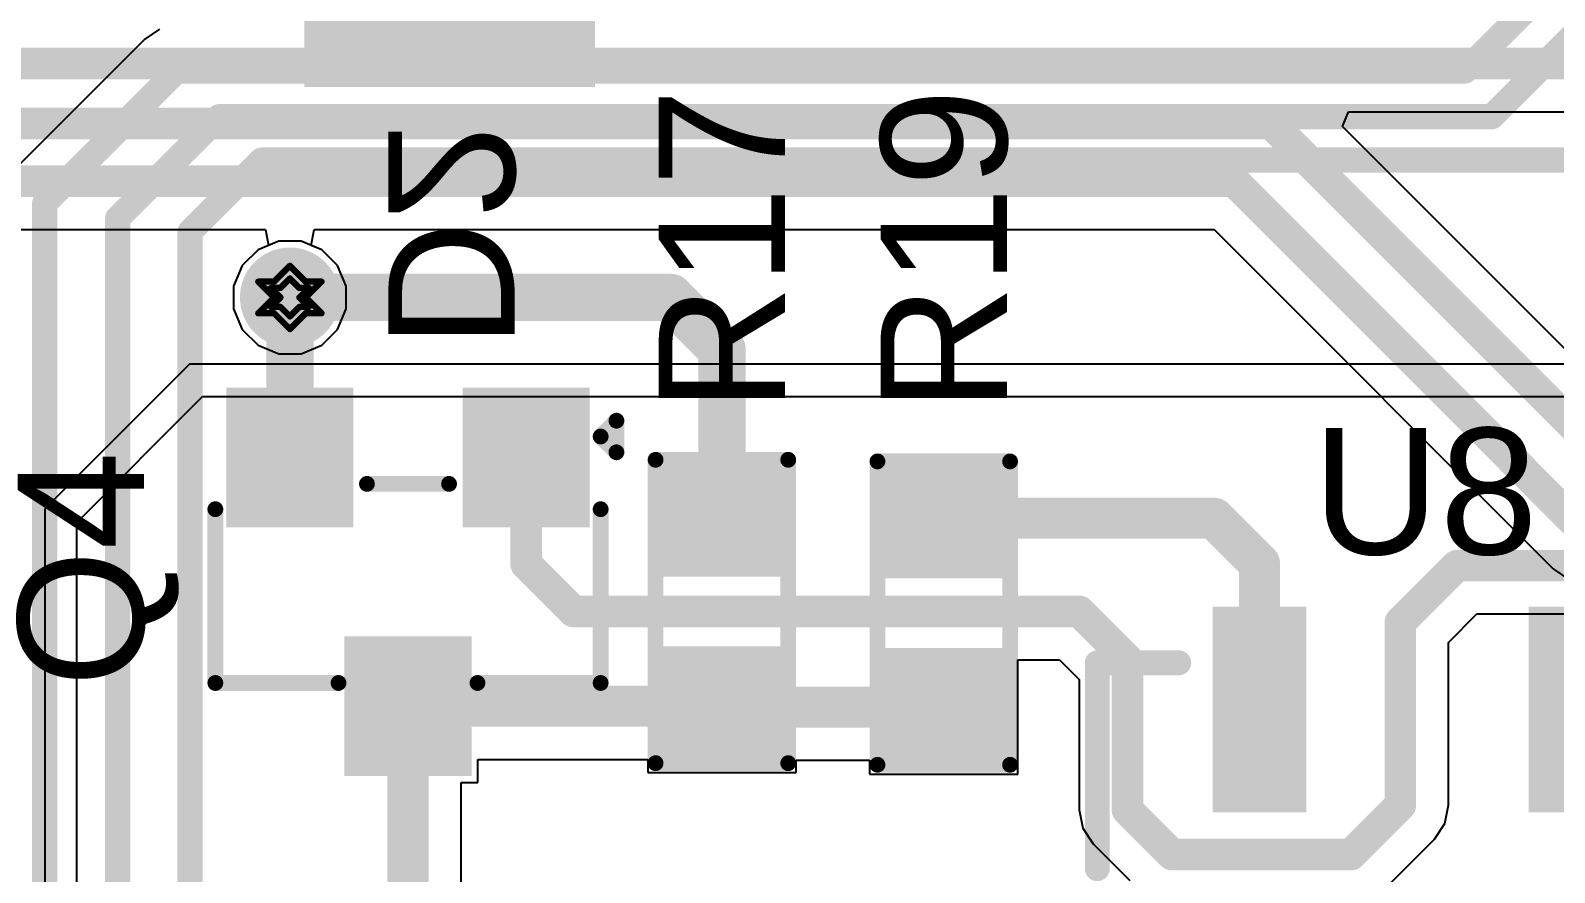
# Model space of a CAD drawing. Header units: inches. Extents: x -2.7 to 10.9, y -2.9 to 7.4.
# Drawn here: x 0.8407 to 1.3233, y -2.1948 to -1.9284 of the extents above; entities that cross this region are included whole.
import ezdxf

# ---------------------------------------------------------------- set-up
doc = ezdxf.new("R2010")
doc.units = ezdxf.units.IN
doc.header["$MEASUREMENT"] = 0
for name, color, linetype in [('Board Outline', 216, 'Continuous'), ('Bottom Layer', 5, 'Continuous'), ('Bottom Overlay', 54, 'Continuous'), ('Bottom Paste', 16, 'Continuous'), ('Bottom Solder', 6, 'Continuous'), ('Drill Drawing', 1, 'Continuous'), ('Layer 2', 16, 'Continuous'), ('Layer 3', 76, 'Continuous'), ('Top Layer', 1, 'Continuous'), ('Top Overlay', 2, 'Continuous'), ('Top Paste', 8, 'Continuous'), ('Top Solder', 216, 'Continuous'), ('Via Holes', 16, 'Continuous')]:
    doc.layers.add(name, color=color, linetype=linetype)
doc.styles.add('Arial', font='', dxfattribs={"height": 0.2})
doc.styles.get('Arial').set_extended_font_data('Arial')

# ---------------------------------------------------------------- blocks, each defined once
blk = doc.blocks.new('MICS_6814_133')
at = {"layer": 'Top Layer'}
for points in [[(0.02579, 0.10453), (0.04744, 0.10453), (0.04744, 0.04744), (0.02579, 0.04744)], [(0.12579, 0.10453), (0.14744, 0.10453), (0.14744, 0.04744), (0.12579, 0.04744)], [(-0.02854, 0.01083), (0.02854, 0.01083), (0.02854, -0.01083), (-0.02854, -0.01083)], [(0.14469, 0.01083), (0.20177, 0.01083), (0.20177, -0.01083), (0.14469, -0.01083)], [(-0.02854, -0.03917), (0.02854, -0.03917), (0.02854, -0.06083), (-0.02854, -0.06083)], [(0.14469, -0.03917), (0.20177, -0.03917), (0.20177, -0.06083), (0.14469, -0.06083)], [(-0.02854, -0.08917), (0.02854, -0.08917), (0.02854, -0.11083), (-0.02854, -0.11083)], [(0.14469, -0.08917), (0.20177, -0.08917), (0.20177, -0.11083), (0.14469, -0.11083)], [(0.02579, -0.14744), (0.04744, -0.14744), (0.04744, -0.20453), (0.02579, -0.20453)], [(0.12579, -0.14744), (0.14744, -0.14744), (0.14744, -0.20453), (0.12579, -0.20453)]]:
    blk.add_hatch(color=1, dxfattribs=at).paths.add_polyline_path(points)
at = {"layer": 'Top Overlay'}
blk.add_hatch(color=2, dxfattribs=at).paths.add_polyline_path([(0.033, -0.01), (0.046, -0.01), (0.046, 0.008), (0.033, 0.008)])
at = {"layer": 'Top Paste'}
for points in [[(0.02579, 0.10453), (0.04744, 0.10453), (0.04744, 0.04744), (0.02579, 0.04744)], [(0.12579, 0.10453), (0.14744, 0.10453), (0.14744, 0.04744), (0.12579, 0.04744)], [(-0.02854, 0.01083), (0.02854, 0.01083), (0.02854, -0.01083), (-0.02854, -0.01083)], [(0.14469, 0.01083), (0.20177, 0.01083), (0.20177, -0.01083), (0.14469, -0.01083)], [(-0.02854, -0.03917), (0.02854, -0.03917), (0.02854, -0.06083), (-0.02854, -0.06083)], [(0.14469, -0.03917), (0.20177, -0.03917), (0.20177, -0.06083), (0.14469, -0.06083)], [(-0.02854, -0.08917), (0.02854, -0.08917), (0.02854, -0.11083), (-0.02854, -0.11083)], [(0.14469, -0.08917), (0.20177, -0.08917), (0.20177, -0.11083), (0.14469, -0.11083)], [(0.02579, -0.14744), (0.04744, -0.14744), (0.04744, -0.20453), (0.02579, -0.20453)], [(0.12579, -0.14744), (0.14744, -0.14744), (0.14744, -0.20453), (0.12579, -0.20453)]]:
    blk.add_hatch(color=8, dxfattribs=at).paths.add_polyline_path(points)
at = {"layer": 'Top Solder'}
for points in [[(0.02179, 0.10853), (0.05144, 0.10853), (0.05144, 0.04344), (0.02179, 0.04344)], [(0.12179, 0.10853), (0.15144, 0.10853), (0.15144, 0.04344), (0.12179, 0.04344)], [(-0.03254, 0.01483), (0.03254, 0.01483), (0.03254, -0.01483), (-0.03254, -0.01483)], [(0.14069, 0.01483), (0.20577, 0.01483), (0.20577, -0.01483), (0.14069, -0.01483)], [(-0.03254, -0.03517), (0.03254, -0.03517), (0.03254, -0.06483), (-0.03254, -0.06483)], [(0.14069, -0.03517), (0.20577, -0.03517), (0.20577, -0.06483), (0.14069, -0.06483)], [(-0.03254, -0.08517), (0.03254, -0.08517), (0.03254, -0.11483), (-0.03254, -0.11483)], [(0.14069, -0.08517), (0.20577, -0.08517), (0.20577, -0.11483), (0.14069, -0.11483)], [(0.02179, -0.14344), (0.05144, -0.14344), (0.05144, -0.20853), (0.02179, -0.20853)], [(0.12179, -0.14344), (0.15144, -0.14344), (0.15144, -0.20853), (0.12179, -0.20853)]]:
    blk.add_hatch(color=216, dxfattribs=at).paths.add_polyline_path(points)
at = {"layer": 'Top Overlay'}
for points in [[(-0.01476, 0.09075, 0.00787, 0.00787, 0), (0.01102, 0.09075, 0.00787, 0.00787, 0)], [(-0.01476, 0.02559, 0.00787, 0.00787, 0), (-0.01476, 0.09075, 0.00787, 0.00787, 0)], [(0.1622, 0.09075, 0.00787, 0.00787, 0), (0.18799, 0.09075, 0.00787, 0.00787, 0)], [(0.18799, 0.02559, 0.00787, 0.00787, 0), (0.18799, 0.09075, 0.00787, 0.00787, 0)], [(-0.043, 0.006, 0.01, 0.01, 0), (-0.038, 0.001, 0.01, 0.01, 0)], [(-0.043, -0.004, 0.01, 0.01, 0), (-0.043, 0.006, 0.01, 0.01, 0)], [(-0.043, -0.004, 0.01, 0.01, 0), (-0.038, 0.001, 0.01, 0.01, 0)], [(-0.01476, -0.19075, 0.00787, 0.00787, 0), (-0.01476, -0.12559, 0.00787, 0.00787, 0)], [(0.18799, -0.19075, 0.00787, 0.00787, 0), (0.18799, -0.12559, 0.00787, 0.00787, 0)], [(-0.01476, -0.19075, 0.00787, 0.00787, 0), (0.01102, -0.19075, 0.00787, 0.00787, 0)], [(0.1622, -0.19075, 0.00787, 0.00787, 0), (0.18799, -0.19075, 0.00787, 0.00787, 0)]]:
    blk.add_lwpolyline(points, format="xyseb", dxfattribs=at)
for points in [[(-0.01673, 0.09075, 0.00394, 0.00394, 1), (-0.0128, 0.09075, 0.00394, 0.00394, 1)], [(-0.01673, 0.09075, 0.00394, 0.00394, 1), (-0.0128, 0.09075, 0.00394, 0.00394, 1)], [(0.00906, 0.09075, 0.00394, 0.00394, 1), (0.01299, 0.09075, 0.00394, 0.00394, 1)], [(0.16024, 0.09075, 0.00394, 0.00394, 1), (0.16417, 0.09075, 0.00394, 0.00394, 1)], [(0.18602, 0.09075, 0.00394, 0.00394, 1), (0.18996, 0.09075, 0.00394, 0.00394, 1)], [(0.18602, 0.09075, 0.00394, 0.00394, 1), (0.18996, 0.09075, 0.00394, 0.00394, 1)], [(-0.01673, 0.02559, 0.00394, 0.00394, 1), (-0.0128, 0.02559, 0.00394, 0.00394, 1)], [(0.18602, 0.02559, 0.00394, 0.00394, 1), (0.18996, 0.02559, 0.00394, 0.00394, 1)], [(-0.0455, 0.006, 0.005, 0.005, 1), (-0.0405, 0.006, 0.005, 0.005, 1)], [(-0.0455, 0.006, 0.005, 0.005, 1), (-0.0405, 0.006, 0.005, 0.005, 1)], [(-0.0405, 0.001, 0.005, 0.005, 1), (-0.0355, 0.001, 0.005, 0.005, 1)], [(-0.0405, 0.001, 0.005, 0.005, 1), (-0.0355, 0.001, 0.005, 0.005, 1)], [(-0.0455, -0.004, 0.005, 0.005, 1), (-0.0405, -0.004, 0.005, 0.005, 1)], [(-0.0455, -0.004, 0.005, 0.005, 1), (-0.0405, -0.004, 0.005, 0.005, 1)], [(-0.01673, -0.12559, 0.00394, 0.00394, 1), (-0.0128, -0.12559, 0.00394, 0.00394, 1)], [(0.18602, -0.12559, 0.00394, 0.00394, 1), (0.18996, -0.12559, 0.00394, 0.00394, 1)], [(-0.01673, -0.19075, 0.00394, 0.00394, 1), (-0.0128, -0.19075, 0.00394, 0.00394, 1)], [(-0.01673, -0.19075, 0.00394, 0.00394, 1), (-0.0128, -0.19075, 0.00394, 0.00394, 1)], [(0.00906, -0.19075, 0.00394, 0.00394, 1), (0.01299, -0.19075, 0.00394, 0.00394, 1)], [(0.16024, -0.19075, 0.00394, 0.00394, 1), (0.16417, -0.19075, 0.00394, 0.00394, 1)], [(0.18602, -0.19075, 0.00394, 0.00394, 1), (0.18996, -0.19075, 0.00394, 0.00394, 1)], [(0.18602, -0.19075, 0.00394, 0.00394, 1), (0.18996, -0.19075, 0.00394, 0.00394, 1)]]:
    blk.add_lwpolyline(points, format="xyseb", close=True, dxfattribs=at)
blk = doc.blocks.new('R___0603_195')
at = {"layer": 'Top Layer'}
for points in [[(-0.015, 0.0175), (-0.015, -0.0175), (-0.045, -0.0175), (-0.045, 0.0175)], [(0.045, 0.0175), (0.045, -0.0175), (0.015, -0.0175), (0.015, 0.0175)]]:
    blk.add_hatch(color=1, dxfattribs=at).paths.add_polyline_path(points)
at = {"layer": 'Top Paste'}
for points in [[(-0.015, 0.0175), (-0.015, -0.0175), (-0.045, -0.0175), (-0.045, 0.0175)], [(0.045, 0.0175), (0.045, -0.0175), (0.015, -0.0175), (0.015, 0.0175)]]:
    blk.add_hatch(color=8, dxfattribs=at).paths.add_polyline_path(points)
at = {"layer": 'Top Solder'}
for points in [[(-0.011, 0.0215), (-0.011, -0.0215), (-0.049, -0.0215), (-0.049, 0.0215)], [(0.049, 0.0215), (0.049, -0.0215), (0.011, -0.0215), (0.011, 0.0215)]]:
    blk.add_hatch(color=216, dxfattribs=at).paths.add_polyline_path(points)
at = {"layer": 'Top Overlay'}
for points in [[(-0.048, -0.021, 0.005, 0.005, 0), (-0.048, 0.021, 0.005, 0.005, 0)], [(0.048, 0.021, 0.005, 0.005, 0), (-0.048, 0.021, 0.005, 0.005, 0)], [(0.048, -0.021, 0.005, 0.005, 0), (0.048, 0.021, 0.005, 0.005, 0)], [(0.048, -0.021, 0.005, 0.005, 0), (-0.048, -0.021, 0.005, 0.005, 0)]]:
    blk.add_lwpolyline(points, format="xyseb", dxfattribs=at)
for points in [[(-0.04925, 0.021, 0.0025, 0.0025, 1), (-0.04675, 0.021, 0.0025, 0.0025, 1)], [(-0.04925, 0.021, 0.0025, 0.0025, 1), (-0.04675, 0.021, 0.0025, 0.0025, 1)], [(0.04675, 0.021, 0.0025, 0.0025, 1), (0.04925, 0.021, 0.0025, 0.0025, 1)], [(0.04675, 0.021, 0.0025, 0.0025, 1), (0.04925, 0.021, 0.0025, 0.0025, 1)], [(-0.04925, -0.021, 0.0025, 0.0025, 1), (-0.04675, -0.021, 0.0025, 0.0025, 1)], [(-0.04925, -0.021, 0.0025, 0.0025, 1), (-0.04675, -0.021, 0.0025, 0.0025, 1)], [(0.04675, -0.021, 0.0025, 0.0025, 1), (0.04925, -0.021, 0.0025, 0.0025, 1)], [(0.04675, -0.021, 0.0025, 0.0025, 1), (0.04925, -0.021, 0.0025, 0.0025, 1)]]:
    blk.add_lwpolyline(points, format="xyseb", close=True, dxfattribs=at)
blk = doc.blocks.new('R___0603_197')
at = {"layer": 'Top Layer'}
for points in [[(-0.015, 0.0175), (-0.015, -0.0175), (-0.045, -0.0175), (-0.045, 0.0175)], [(0.045, 0.0175), (0.045, -0.0175), (0.015, -0.0175), (0.015, 0.0175)]]:
    blk.add_hatch(color=1, dxfattribs=at).paths.add_polyline_path(points)
at = {"layer": 'Top Paste'}
for points in [[(-0.015, 0.0175), (-0.015, -0.0175), (-0.045, -0.0175), (-0.045, 0.0175)], [(0.045, 0.0175), (0.045, -0.0175), (0.015, -0.0175), (0.015, 0.0175)]]:
    blk.add_hatch(color=8, dxfattribs=at).paths.add_polyline_path(points)
at = {"layer": 'Top Solder'}
for points in [[(-0.011, 0.0215), (-0.011, -0.0215), (-0.049, -0.0215), (-0.049, 0.0215)], [(0.049, 0.0215), (0.049, -0.0215), (0.011, -0.0215), (0.011, 0.0215)]]:
    blk.add_hatch(color=216, dxfattribs=at).paths.add_polyline_path(points)
at = {"layer": 'Top Overlay'}
for points in [[(-0.048, -0.021, 0.005, 0.005, 0), (-0.048, 0.021, 0.005, 0.005, 0)], [(0.048, 0.021, 0.005, 0.005, 0), (-0.048, 0.021, 0.005, 0.005, 0)], [(0.048, -0.021, 0.005, 0.005, 0), (0.048, 0.021, 0.005, 0.005, 0)], [(0.048, -0.021, 0.005, 0.005, 0), (-0.048, -0.021, 0.005, 0.005, 0)]]:
    blk.add_lwpolyline(points, format="xyseb", dxfattribs=at)
for points in [[(-0.04925, 0.021, 0.0025, 0.0025, 1), (-0.04675, 0.021, 0.0025, 0.0025, 1)], [(-0.04925, 0.021, 0.0025, 0.0025, 1), (-0.04675, 0.021, 0.0025, 0.0025, 1)], [(0.04675, 0.021, 0.0025, 0.0025, 1), (0.04925, 0.021, 0.0025, 0.0025, 1)], [(0.04675, 0.021, 0.0025, 0.0025, 1), (0.04925, 0.021, 0.0025, 0.0025, 1)], [(-0.04925, -0.021, 0.0025, 0.0025, 1), (-0.04675, -0.021, 0.0025, 0.0025, 1)], [(-0.04925, -0.021, 0.0025, 0.0025, 1), (-0.04675, -0.021, 0.0025, 0.0025, 1)], [(0.04675, -0.021, 0.0025, 0.0025, 1), (0.04925, -0.021, 0.0025, 0.0025, 1)], [(0.04675, -0.021, 0.0025, 0.0025, 1), (0.04925, -0.021, 0.0025, 0.0025, 1)]]:
    blk.add_lwpolyline(points, format="xyseb", close=True, dxfattribs=at)
blk = doc.blocks.new('S___23_217')
at = {"layer": 'Top Layer'}
for points in [[(-0.01614, 0.05748), (0.01614, 0.05748), (0.01614, 0.02126), (-0.01614, 0.02126)], [(-0.05354, -0.02126), (-0.02126, -0.02126), (-0.02126, -0.05748), (-0.05354, -0.05748)], [(0.02126, -0.02126), (0.05354, -0.02126), (0.05354, -0.05748), (0.02126, -0.05748)]]:
    blk.add_hatch(color=1, dxfattribs=at).paths.add_polyline_path(points)
at = {"layer": 'Top Paste'}
for points in [[(-0.01614, 0.05748), (0.01614, 0.05748), (0.01614, 0.02126), (-0.01614, 0.02126)], [(-0.05354, -0.02126), (-0.02126, -0.02126), (-0.02126, -0.05748), (-0.05354, -0.05748)], [(0.02126, -0.02126), (0.05354, -0.02126), (0.05354, -0.05748), (0.02126, -0.05748)]]:
    blk.add_hatch(color=8, dxfattribs=at).paths.add_polyline_path(points)
at = {"layer": 'Top Solder'}
for points in [[(-0.02014, 0.06148), (0.02014, 0.06148), (0.02014, 0.01726), (-0.02014, 0.01726)], [(-0.05754, -0.01726), (-0.01726, -0.01726), (-0.01726, -0.06148), (-0.05754, -0.06148)], [(0.01726, -0.01726), (0.05754, -0.01726), (0.05754, -0.06148), (0.01726, -0.06148)]]:
    blk.add_hatch(color=216, dxfattribs=at).paths.add_polyline_path(points)
at = {"layer": 'Top Overlay'}
for points in [[(-0.022, 0.032, 0.005, 0.005, 0), (-0.061, 0.032, 0.005, 0.005, 0)], [(-0.061, 0.032, 0.005, 0.005, 0), (-0.061, -0.023, 0.005, 0.005, 0)], [(0.061, 0.032, 0.005, 0.005, 0), (0.022, 0.032, 0.005, 0.005, 0)], [(0.061, 0.032, 0.005, 0.005, 0), (0.061, -0.023, 0.005, 0.005, 0)], [(0.013, -0.031, 0.005, 0.005, 0), (-0.013, -0.031, 0.005, 0.005, 0)], [(-0.066, -0.041, 0.005, 0.005, 0), (-0.066, -0.051, 0.005, 0.005, 0)], [(-0.061, -0.046, 0.005, 0.005, 0), (-0.066, -0.041, 0.005, 0.005, 0)], [(-0.061, -0.046, 0.005, 0.005, 0), (-0.066, -0.051, 0.005, 0.005, 0)]]:
    blk.add_lwpolyline(points, format="xyseb", dxfattribs=at)
for points in [[(-0.06225, 0.032, 0.0025, 0.0025, 1), (-0.05975, 0.032, 0.0025, 0.0025, 1)], [(-0.06225, 0.032, 0.0025, 0.0025, 1), (-0.05975, 0.032, 0.0025, 0.0025, 1)], [(-0.02325, 0.032, 0.0025, 0.0025, 1), (-0.02075, 0.032, 0.0025, 0.0025, 1)], [(0.02075, 0.032, 0.0025, 0.0025, 1), (0.02325, 0.032, 0.0025, 0.0025, 1)], [(0.05975, 0.032, 0.0025, 0.0025, 1), (0.06225, 0.032, 0.0025, 0.0025, 1)], [(0.05975, 0.032, 0.0025, 0.0025, 1), (0.06225, 0.032, 0.0025, 0.0025, 1)], [(-0.06225, -0.023, 0.0025, 0.0025, 1), (-0.05975, -0.023, 0.0025, 0.0025, 1)], [(0.05975, -0.023, 0.0025, 0.0025, 1), (0.06225, -0.023, 0.0025, 0.0025, 1)], [(-0.01425, -0.031, 0.0025, 0.0025, 1), (-0.01175, -0.031, 0.0025, 0.0025, 1)], [(0.01175, -0.031, 0.0025, 0.0025, 1), (0.01425, -0.031, 0.0025, 0.0025, 1)], [(-0.06725, -0.041, 0.0025, 0.0025, 1), (-0.06475, -0.041, 0.0025, 0.0025, 1)], [(-0.06725, -0.041, 0.0025, 0.0025, 1), (-0.06475, -0.041, 0.0025, 0.0025, 1)], [(-0.06225, -0.046, 0.0025, 0.0025, 1), (-0.05975, -0.046, 0.0025, 0.0025, 1)], [(-0.06225, -0.046, 0.0025, 0.0025, 1), (-0.05975, -0.046, 0.0025, 0.0025, 1)], [(-0.06725, -0.051, 0.0025, 0.0025, 1), (-0.06475, -0.051, 0.0025, 0.0025, 1)], [(-0.06725, -0.051, 0.0025, 0.0025, 1), (-0.06475, -0.051, 0.0025, 0.0025, 1)]]:
    blk.add_lwpolyline(points, format="xyseb", close=True, dxfattribs=at)
blk = doc.blocks.new('SOD_123FL_B_268')
at = {"layer": 'Bottom Layer'}
for points in [[(-0.08268, 0.03543), (-0.02992, 0.03543), (-0.02992, -0.03543), (-0.08268, -0.03543)], [(0.02992, 0.03543), (0.08268, 0.03543), (0.08268, -0.03543), (0.02992, -0.03543)]]:
    blk.add_hatch(color=5, dxfattribs=at).paths.add_polyline_path(points)
at = {"layer": 'Bottom Overlay'}
blk.add_hatch(color=54, dxfattribs=at).paths.add_polyline_path([(-0.12807, -0.04612), (-0.08607, -0.04612), (-0.08607, 0.04588), (-0.12807, 0.04588)])
at = {"layer": 'Bottom Paste'}
for points in [[(-0.08268, 0.03543), (-0.02992, 0.03543), (-0.02992, -0.03543), (-0.08268, -0.03543)], [(0.02992, 0.03543), (0.08268, 0.03543), (0.08268, -0.03543), (0.02992, -0.03543)]]:
    blk.add_hatch(color=16, dxfattribs=at).paths.add_polyline_path(points)
at = {"layer": 'Bottom Solder'}
for points in [[(-0.08668, 0.03943), (-0.02592, 0.03943), (-0.02592, -0.03943), (-0.08668, -0.03943)], [(0.02592, 0.03943), (0.08668, 0.03943), (0.08668, -0.03943), (0.02592, -0.03943)]]:
    blk.add_hatch(color=6, dxfattribs=at).paths.add_polyline_path(points)
at = {"layer": 'Bottom Overlay'}
for points in [[(-0.089, 0.042, 0.01, 0.01, 0), (0.089, 0.042, 0.01, 0.01, 0)], [(0.089, 0.042, 0.01, 0.01, 0), (0.089, -0.042, 0.01, 0.01, 0)], [(-0.089, -0.042, 0.01, 0.01, 0), (0.089, -0.042, 0.01, 0.01, 0)]]:
    blk.add_lwpolyline(points, format="xyseb", dxfattribs=at)
for points in [[(-0.0915, 0.042, 0.005, 0.005, 1), (-0.0865, 0.042, 0.005, 0.005, 1)], [(0.0865, 0.042, 0.005, 0.005, 1), (0.0915, 0.042, 0.005, 0.005, 1)], [(0.0865, 0.042, 0.005, 0.005, 1), (0.0915, 0.042, 0.005, 0.005, 1)], [(-0.0915, -0.042, 0.005, 0.005, 1), (-0.0865, -0.042, 0.005, 0.005, 1)], [(0.0865, -0.042, 0.005, 0.005, 1), (0.0915, -0.042, 0.005, 0.005, 1)], [(0.0865, -0.042, 0.005, 0.005, 1), (0.0915, -0.042, 0.005, 0.005, 1)]]:
    blk.add_lwpolyline(points, format="xyseb", close=True, dxfattribs=at)

msp = doc.modelspace()

# ---------------------------------------------------------------- hatches: boundary and pattern name
at = {"layer": 'Bottom Layer'}
h = msp.add_hatch(color=5, dxfattribs=at)
edge = h.paths.add_edge_path()
edge.add_arc((0.92287, -2.01286), 0.01181, 0, 360)
at = {"layer": 'Bottom Solder'}
h = msp.add_hatch(color=6, dxfattribs=at)
edge = h.paths.add_edge_path()
edge.add_arc((0.92287, -2.01286), 0.01581, 0, 360)
at = {"layer": 'Layer 2'}
h = msp.add_hatch(color=16, dxfattribs=at)
edge = h.paths.add_edge_path()
edge.add_arc((0.92287, -2.01286), 0.01181, 0, 360)
at = {"layer": 'Layer 3'}
h = msp.add_hatch(color=76, dxfattribs=at)
edge = h.paths.add_edge_path()
edge.add_arc((0.92287, -2.01286), 0.01181, 0, 360)
at = {"layer": 'Top Layer'}
h = msp.add_hatch(color=1, dxfattribs=at)
edge = h.paths.add_edge_path()
edge.add_arc((0.92287, -2.01286), 0.01181, 0, 360)
at = {"layer": 'Top Solder'}
h = msp.add_hatch(color=216, dxfattribs=at)
edge = h.paths.add_edge_path()
edge.add_arc((0.92287, -2.01286), 0.01581, 0, 360)
at = {"layer": 'Via Holes'}
h = msp.add_hatch(color=7, dxfattribs=at)
edge = h.paths.add_edge_path()
edge.add_arc((0.92287, -2.01286), 0.00591, 0, 360)

# ---------------------------------------------------------------- linework, layer by layer
at = {"layer": 'Board Outline'}
msp.add_lwpolyline([(2.84412, -0.24125, 0.005, 0.005, -0.741893), (-2.49969, -1.37795, 0.005, 0.005, 0)], format="xyseb", dxfattribs=at)
at = {"layer": 'Bottom Layer'}
for p, q in [((1.25616, -1.95876), (1.25807, -1.95415)), ((1.25807, -1.95415), (1.68115, -1.95415)), ((1.35036, -2.05297), (1.25616, -1.95876)), ((0.74044, -1.99137), (0.91515, -1.99137)), ((0.91515, -1.99137), (0.91614, -1.99637)), ((0.92959, -1.99637), (0.93059, -1.99137)), ((0.93059, -1.99137), (1.21551, -1.99137)), ((1.21551, -1.99137), (1.3229, -2.09876)), ((0.91278, -1.99777), (0.90777, -2.00278)), ((0.91614, -1.99637), (0.91278, -1.99777)), ((0.93296, -1.99777), (0.92959, -1.99637)), ((0.93797, -2.00278), (0.93296, -1.99777)), ((0.90777, -2.00278), (0.90506, -2.00932)), ((0.94068, -2.00932), (0.93797, -2.00278)), ((0.90506, -2.00932), (0.90506, -2.01641)), ((0.94068, -2.01641), (0.94068, -2.00932)), ((0.90506, -2.01641), (0.90777, -2.02295)), ((0.93797, -2.02295), (0.94068, -2.01641)), ((0.90777, -2.02295), (0.91278, -2.02796)), ((0.93296, -2.02796), (0.93797, -2.02295)), ((0.91278, -2.02796), (0.91932, -2.03068)), ((0.91932, -2.03068), (0.92641, -2.03068)), ((0.92641, -2.03068), (0.93296, -2.02796)), ((1.3229, -2.09876), (1.32786, -2.10207))]:
    msp.add_line(p, q, dxfattribs=at)
for points in [[(0.76127, -1.93885, 0.01, 0.01, 0), (1.68115, -1.93885, 0.01, 0.01, 0)], [(0.74843, -1.95782, 0.01, 0.01, 0), (1.23359, -1.95782, 0.01, 0.01, 0)], [(1.23359, -1.95782, 0.01, 0.01, 0), (1.34403, -2.06826, 0.01, 0.01, 0)], [(0.74044, -1.97608, 0.01, 0.01, 0), (1.22185, -1.97608, 0.01, 0.01, 0)], [(1.22185, -1.97608, 0.01, 0.01, 0), (1.33371, -2.08794, 0.01, 0.01, 0)]]:
    msp.add_lwpolyline(points, format="xyseb", dxfattribs=at)
for points in [[(1.23109, -1.95782, 0.005, 0.005, 1), (1.23609, -1.95782, 0.005, 0.005, 1)], [(1.23109, -1.95782, 0.005, 0.005, 1), (1.23609, -1.95782, 0.005, 0.005, 1)], [(1.21935, -1.97608, 0.005, 0.005, 1), (1.22435, -1.97608, 0.005, 0.005, 1)], [(1.21935, -1.97608, 0.005, 0.005, 1), (1.22435, -1.97608, 0.005, 0.005, 1)]]:
    msp.add_lwpolyline(points, format="xyseb", close=True, dxfattribs=at)
at = {"layer": 'Drill Drawing'}
for points in [[(0.91787, -2.00786, 0.002, 0.002, 0), (0.92287, -2.00286, 0.002, 0.002, 0)], [(0.92287, -2.00286, 0.002, 0.002, 0), (0.92787, -2.00786, 0.002, 0.002, 0)], [(0.91287, -2.00786, 0.002, 0.002, 0), (0.91787, -2.01286, 0.002, 0.002, 0)], [(0.91287, -2.00786, 0.002, 0.002, 0), (0.91787, -2.00786, 0.002, 0.002, 0)], [(0.91987, -2.00986, 0.002, 0.002, 0), (0.92287, -2.00686, 0.002, 0.002, 0)], [(0.92287, -2.00686, 0.002, 0.002, 0), (0.92587, -2.00986, 0.002, 0.002, 0)], [(0.92787, -2.00786, 0.002, 0.002, 0), (0.93287, -2.00786, 0.002, 0.002, 0)], [(0.92787, -2.01286, 0.002, 0.002, 0), (0.93287, -2.00786, 0.002, 0.002, 0)], [(0.91287, -2.01786, 0.002, 0.002, 0), (0.91787, -2.01286, 0.002, 0.002, 0)], [(0.91687, -2.00986, 0.002, 0.002, 0), (0.91987, -2.01286, 0.002, 0.002, 0)], [(0.91687, -2.00986, 0.002, 0.002, 0), (0.91987, -2.00986, 0.002, 0.002, 0)], [(0.91687, -2.01586, 0.002, 0.002, 0), (0.91987, -2.01286, 0.002, 0.002, 0)], [(0.92587, -2.00986, 0.002, 0.002, 0), (0.92887, -2.00986, 0.002, 0.002, 0)], [(0.92587, -2.01286, 0.002, 0.002, 0), (0.92887, -2.00986, 0.002, 0.002, 0)], [(0.92587, -2.01286, 0.002, 0.002, 0), (0.92887, -2.01586, 0.002, 0.002, 0)], [(0.92787, -2.01286, 0.002, 0.002, 0), (0.93287, -2.01786, 0.002, 0.002, 0)], [(0.91287, -2.01786, 0.002, 0.002, 0), (0.91787, -2.01786, 0.002, 0.002, 0)], [(0.91687, -2.01586, 0.002, 0.002, 0), (0.91987, -2.01586, 0.002, 0.002, 0)], [(0.91787, -2.01786, 0.002, 0.002, 0), (0.92287, -2.02286, 0.002, 0.002, 0)], [(0.91987, -2.01586, 0.002, 0.002, 0), (0.92287, -2.01886, 0.002, 0.002, 0)], [(0.92287, -2.01886, 0.002, 0.002, 0), (0.92587, -2.01586, 0.002, 0.002, 0)], [(0.92287, -2.02286, 0.002, 0.002, 0), (0.92787, -2.01786, 0.002, 0.002, 0)], [(0.92587, -2.01586, 0.002, 0.002, 0), (0.92887, -2.01586, 0.002, 0.002, 0)], [(0.92787, -2.01786, 0.002, 0.002, 0), (0.93287, -2.01786, 0.002, 0.002, 0)]]:
    msp.add_lwpolyline(points, format="xyseb", dxfattribs=at)
for points in [[(0.92237, -2.00286, 0.001, 0.001, 1), (0.92337, -2.00286, 0.001, 0.001, 1)], [(0.92237, -2.00286, 0.001, 0.001, 1), (0.92337, -2.00286, 0.001, 0.001, 1)], [(0.91237, -2.00786, 0.001, 0.001, 1), (0.91337, -2.00786, 0.001, 0.001, 1)], [(0.91237, -2.00786, 0.001, 0.001, 1), (0.91337, -2.00786, 0.001, 0.001, 1)], [(0.91737, -2.00786, 0.001, 0.001, 1), (0.91837, -2.00786, 0.001, 0.001, 1)], [(0.91737, -2.00786, 0.001, 0.001, 1), (0.91837, -2.00786, 0.001, 0.001, 1)], [(0.92237, -2.00686, 0.001, 0.001, 1), (0.92337, -2.00686, 0.001, 0.001, 1)], [(0.92237, -2.00686, 0.001, 0.001, 1), (0.92337, -2.00686, 0.001, 0.001, 1)], [(0.92737, -2.00786, 0.001, 0.001, 1), (0.92837, -2.00786, 0.001, 0.001, 1)], [(0.92737, -2.00786, 0.001, 0.001, 1), (0.92837, -2.00786, 0.001, 0.001, 1)], [(0.93237, -2.00786, 0.001, 0.001, 1), (0.93337, -2.00786, 0.001, 0.001, 1)], [(0.93237, -2.00786, 0.001, 0.001, 1), (0.93337, -2.00786, 0.001, 0.001, 1)], [(0.91637, -2.00986, 0.001, 0.001, 1), (0.91737, -2.00986, 0.001, 0.001, 1)], [(0.91637, -2.00986, 0.001, 0.001, 1), (0.91737, -2.00986, 0.001, 0.001, 1)], [(0.91737, -2.01286, 0.001, 0.001, 1), (0.91837, -2.01286, 0.001, 0.001, 1)], [(0.91737, -2.01286, 0.001, 0.001, 1), (0.91837, -2.01286, 0.001, 0.001, 1)], [(0.91937, -2.00986, 0.001, 0.001, 1), (0.92037, -2.00986, 0.001, 0.001, 1)], [(0.91937, -2.00986, 0.001, 0.001, 1), (0.92037, -2.00986, 0.001, 0.001, 1)], [(0.91937, -2.01286, 0.001, 0.001, 1), (0.92037, -2.01286, 0.001, 0.001, 1)], [(0.91937, -2.01286, 0.001, 0.001, 1), (0.92037, -2.01286, 0.001, 0.001, 1)], [(0.92537, -2.00986, 0.001, 0.001, 1), (0.92637, -2.00986, 0.001, 0.001, 1)], [(0.92537, -2.00986, 0.001, 0.001, 1), (0.92637, -2.00986, 0.001, 0.001, 1)], [(0.92537, -2.01286, 0.001, 0.001, 1), (0.92637, -2.01286, 0.001, 0.001, 1)], [(0.92537, -2.01286, 0.001, 0.001, 1), (0.92637, -2.01286, 0.001, 0.001, 1)], [(0.92737, -2.01286, 0.001, 0.001, 1), (0.92837, -2.01286, 0.001, 0.001, 1)], [(0.92737, -2.01286, 0.001, 0.001, 1), (0.92837, -2.01286, 0.001, 0.001, 1)], [(0.92837, -2.00986, 0.001, 0.001, 1), (0.92937, -2.00986, 0.001, 0.001, 1)], [(0.92837, -2.00986, 0.001, 0.001, 1), (0.92937, -2.00986, 0.001, 0.001, 1)], [(0.91237, -2.01786, 0.001, 0.001, 1), (0.91337, -2.01786, 0.001, 0.001, 1)], [(0.91237, -2.01786, 0.001, 0.001, 1), (0.91337, -2.01786, 0.001, 0.001, 1)], [(0.91637, -2.01586, 0.001, 0.001, 1), (0.91737, -2.01586, 0.001, 0.001, 1)], [(0.91637, -2.01586, 0.001, 0.001, 1), (0.91737, -2.01586, 0.001, 0.001, 1)], [(0.91737, -2.01786, 0.001, 0.001, 1), (0.91837, -2.01786, 0.001, 0.001, 1)], [(0.91737, -2.01786, 0.001, 0.001, 1), (0.91837, -2.01786, 0.001, 0.001, 1)], [(0.91937, -2.01586, 0.001, 0.001, 1), (0.92037, -2.01586, 0.001, 0.001, 1)], [(0.91937, -2.01586, 0.001, 0.001, 1), (0.92037, -2.01586, 0.001, 0.001, 1)], [(0.92537, -2.01586, 0.001, 0.001, 1), (0.92637, -2.01586, 0.001, 0.001, 1)], [(0.92537, -2.01586, 0.001, 0.001, 1), (0.92637, -2.01586, 0.001, 0.001, 1)], [(0.92737, -2.01786, 0.001, 0.001, 1), (0.92837, -2.01786, 0.001, 0.001, 1)], [(0.92737, -2.01786, 0.001, 0.001, 1), (0.92837, -2.01786, 0.001, 0.001, 1)], [(0.92837, -2.01586, 0.001, 0.001, 1), (0.92937, -2.01586, 0.001, 0.001, 1)], [(0.92837, -2.01586, 0.001, 0.001, 1), (0.92937, -2.01586, 0.001, 0.001, 1)], [(0.93237, -2.01786, 0.001, 0.001, 1), (0.93337, -2.01786, 0.001, 0.001, 1)], [(0.93237, -2.01786, 0.001, 0.001, 1), (0.93337, -2.01786, 0.001, 0.001, 1)], [(0.92237, -2.01886, 0.001, 0.001, 1), (0.92337, -2.01886, 0.001, 0.001, 1)], [(0.92237, -2.01886, 0.001, 0.001, 1), (0.92337, -2.01886, 0.001, 0.001, 1)], [(0.92237, -2.02286, 0.001, 0.001, 1), (0.92337, -2.02286, 0.001, 0.001, 1)], [(0.92237, -2.02286, 0.001, 0.001, 1), (0.92337, -2.02286, 0.001, 0.001, 1)]]:
    msp.add_lwpolyline(points, format="xyseb", close=True, dxfattribs=at)
at = {"layer": 'Layer 2'}
for p, q in [((0.91278, -1.99777), (0.90777, -2.00278)), ((0.91932, -1.99505), (0.91278, -1.99777)), ((0.92641, -1.99505), (0.91932, -1.99505)), ((0.93296, -1.99777), (0.92641, -1.99505)), ((0.93797, -2.00278), (0.93296, -1.99777)), ((0.90777, -2.00278), (0.90506, -2.00932)), ((0.94068, -2.00932), (0.93797, -2.00278)), ((0.90506, -2.00932), (0.90506, -2.01641)), ((0.94068, -2.01641), (0.94068, -2.00932)), ((0.90506, -2.01641), (0.90777, -2.02295)), ((0.93797, -2.02295), (0.94068, -2.01641)), ((0.90777, -2.02295), (0.91278, -2.02796)), ((0.93296, -2.02796), (0.93797, -2.02295)), ((0.91278, -2.02796), (0.91932, -2.03068)), ((0.91932, -2.03068), (0.92641, -2.03068)), ((0.92641, -2.03068), (0.93296, -2.02796))]:
    msp.add_line(p, q, dxfattribs=at)
at = {"layer": 'Layer 3'}
for p, q in [((0.89103, -2.034), (0.84523, -2.0798)), ((1.487, -2.034), (0.89103, -2.034)), ((0.85542, -2.08403), (0.89525, -2.0442)), ((0.89525, -2.0442), (1.487, -2.0442)), ((0.84523, -2.0798), (0.84523, -2.32277)), ((0.85542, -2.32277), (0.85542, -2.08403))]:
    msp.add_line(p, q, dxfattribs=at)
at = {"layer": 'Top Layer'}
for p, q in [((0.8816, -1.928), (0.87697, -1.93109)), ((0.87697, -1.93109), (0.83513, -1.97293)), ((1.28979, -2.122), (1.29876, -2.11303)), ((1.29876, -2.11303), (1.77514, -2.11303)), ((1.28979, -2.1735), (1.28979, -2.122)), ((1.15342, -2.16374), (1.15342, -2.12752)), ((1.15342, -2.12752), (1.16654, -2.12752)), ((1.16654, -2.12752), (1.17279, -2.13377)), ((1.17279, -2.13377), (1.17279, -2.17499)), ((0.98241, -2.16634), (0.98241, -2.15905)), ((0.98241, -2.15905), (1.03617, -2.15905)), ((1.03617, -2.15905), (1.03617, -2.16323)), ((1.08317, -2.16323), (1.08317, -2.1593)), ((1.08317, -2.1593), (1.10642, -2.1593)), ((1.10642, -2.1593), (1.10642, -2.16374)), ((0.97709, -2.28434), (0.97709, -2.16634)), ((0.97709, -2.16634), (0.98241, -2.16634)), ((1.03617, -2.16323), (1.08317, -2.16323)), ((1.10642, -2.16374), (1.15342, -2.16374)), ((1.17279, -2.17499), (1.17395, -2.18085)), ((1.28863, -2.17935), (1.28979, -2.1735)), ((1.17395, -2.18085), (1.17727, -2.18581)), ((1.28531, -2.18431), (1.28863, -2.17935)), ((1.17727, -2.18581), (1.18886, -2.1974)), ((1.2699, -2.19973), (1.28531, -2.18431))]:
    msp.add_line(p, q, dxfattribs=at)
for points in [[(1.29496, -1.94118, 0.008, 0.008, 0), (1.31922, -1.91692, 0.008, 0.008, 0)], [(1.30345, -1.95567, 0.008, 0.008, 0), (1.33541, -1.92371, 0.008, 0.008, 0)], [(0.84523, -1.98302, 0.008, 0.008, 0), (0.88706, -1.94118, 0.008, 0.008, 0)], [(0.88706, -1.94118, 0.008, 0.008, 0), (1.29496, -1.94118, 0.008, 0.008, 0)], [(0.86834, -1.98779, 0.008, 0.008, 0), (0.90046, -1.95567, 0.008, 0.008, 0)], [(0.90046, -1.95567, 0.008, 0.008, 0), (1.30345, -1.95567, 0.008, 0.008, 0)], [(0.89128, -1.99203, 0.008, 0.008, 0), (0.91391, -1.9694, 0.008, 0.008, 0)], [(0.91391, -1.9694, 0.008, 0.008, 0), (1.34459, -1.9694, 0.008, 0.008, 0)], [(0.84523, -2.47026, 0.008, 0.008, 0), (0.84523, -1.98302, 0.008, 0.008, 0)], [(0.86834, -2.39442, 0.008, 0.008, 0), (0.86834, -1.98779, 0.008, 0.008, 0)], [(0.89128, -2.46229, 0.008, 0.008, 0), (0.89128, -1.99203, 0.008, 0.008, 0)], [(0.92287, -2.06349, 0.015, 0.015, 0), (0.92287, -2.01286, 0.015, 0.015, 0)], [(0.92287, -2.01286, 0.015, 0.015, 0), (1.04331, -2.01286, 0.015, 0.015, 0)], [(1.04331, -2.01286, 0.015, 0.015, 0), (1.05967, -2.02923, 0.015, 0.015, 0)], [(1.05967, -2.08223, 0.015, 0.015, 0), (1.05967, -2.02923, 0.015, 0.015, 0)], [(0.99767, -2.06546, 0.012, 0.012, 0), (0.99767, -2.06349, 0.012, 0.012, 0)], [(0.99767, -2.09723, 0.01, 0.01, 0), (0.99767, -2.06349, 0.01, 0.01, 0)], [(1.12992, -2.08274, 0.013, 0.013, 0), (1.21551, -2.08274, 0.013, 0.013, 0)], [(1.21551, -2.08274, 0.013, 0.013, 0), (1.22992, -2.09714, 0.013, 0.013, 0)], [(0.99767, -2.09723, 0.01, 0.01, 0), (1.01267, -2.11223, 0.01, 0.01, 0)], [(1.22992, -2.14324, 0.013, 0.013, 0), (1.22992, -2.09714, 0.013, 0.013, 0)], [(1.2745, -2.11566, 0.01, 0.01, 0), (1.29243, -2.09774, 0.01, 0.01, 0)], [(1.29243, -2.09774, 0.01, 0.01, 0), (1.77719, -2.09774, 0.01, 0.01, 0)], [(1.01267, -2.11223, 0.01, 0.01, 0), (1.17288, -2.11223, 0.01, 0.01, 0)], [(1.17288, -2.11223, 0.01, 0.01, 0), (1.18808, -2.12743, 0.01, 0.01, 0)], [(1.2745, -2.1735, 0.01, 0.01, 0), (1.2745, -2.11566, 0.01, 0.01, 0)], [(1.18808, -2.17499, 0.01, 0.01, 0), (1.18808, -2.12743, 0.01, 0.01, 0)], [(0.96027, -2.29131, 0.013, 0.013, 0), (0.96027, -2.14223, 0.013, 0.013, 0)], [(0.96027, -2.14223, 0.013, 0.013, 0), (1.05967, -2.14223, 0.013, 0.013, 0)], [(1.05992, -2.14248, 0.013, 0.013, 0), (1.12992, -2.14248, 0.013, 0.013, 0)], [(1.18808, -2.17499, 0.01, 0.01, 0), (1.20226, -2.18917, 0.01, 0.01, 0)], [(1.25883, -2.18917, 0.01, 0.01, 0), (1.2745, -2.1735, 0.01, 0.01, 0)], [(1.20226, -2.18917, 0.01, 0.01, 0), (1.25883, -2.18917, 0.01, 0.01, 0)]]:
    msp.add_lwpolyline(points, format="xyseb", dxfattribs=at)
for points in [[(0.88506, -1.94118, 0.004, 0.004, 1), (0.88906, -1.94118, 0.004, 0.004, 1)], [(0.88506, -1.94118, 0.004, 0.004, 1), (0.88906, -1.94118, 0.004, 0.004, 1)], [(1.29296, -1.94118, 0.004, 0.004, 1), (1.29696, -1.94118, 0.004, 0.004, 1)], [(1.29296, -1.94118, 0.004, 0.004, 1), (1.29696, -1.94118, 0.004, 0.004, 1)], [(0.89846, -1.95567, 0.004, 0.004, 1), (0.90246, -1.95567, 0.004, 0.004, 1)], [(0.89846, -1.95567, 0.004, 0.004, 1), (0.90246, -1.95567, 0.004, 0.004, 1)], [(1.30145, -1.95567, 0.004, 0.004, 1), (1.30545, -1.95567, 0.004, 0.004, 1)], [(1.30145, -1.95567, 0.004, 0.004, 1), (1.30545, -1.95567, 0.004, 0.004, 1)], [(0.91191, -1.9694, 0.004, 0.004, 1), (0.91591, -1.9694, 0.004, 0.004, 1)], [(0.91191, -1.9694, 0.004, 0.004, 1), (0.91591, -1.9694, 0.004, 0.004, 1)], [(0.84323, -1.98302, 0.004, 0.004, 1), (0.84723, -1.98302, 0.004, 0.004, 1)], [(0.84323, -1.98302, 0.004, 0.004, 1), (0.84723, -1.98302, 0.004, 0.004, 1)], [(0.86634, -1.98779, 0.004, 0.004, 1), (0.87034, -1.98779, 0.004, 0.004, 1)], [(0.86634, -1.98779, 0.004, 0.004, 1), (0.87034, -1.98779, 0.004, 0.004, 1)], [(0.88928, -1.99203, 0.004, 0.004, 1), (0.89328, -1.99203, 0.004, 0.004, 1)], [(0.88928, -1.99203, 0.004, 0.004, 1), (0.89328, -1.99203, 0.004, 0.004, 1)], [(0.91912, -2.01286, 0.0075, 0.0075, 1), (0.92662, -2.01286, 0.0075, 0.0075, 1)], [(0.91912, -2.01286, 0.0075, 0.0075, 1), (0.92662, -2.01286, 0.0075, 0.0075, 1)], [(1.03956, -2.01286, 0.0075, 0.0075, 1), (1.04706, -2.01286, 0.0075, 0.0075, 1)], [(1.03956, -2.01286, 0.0075, 0.0075, 1), (1.04706, -2.01286, 0.0075, 0.0075, 1)], [(1.05592, -2.02923, 0.0075, 0.0075, 1), (1.06342, -2.02923, 0.0075, 0.0075, 1)], [(1.05592, -2.02923, 0.0075, 0.0075, 1), (1.06342, -2.02923, 0.0075, 0.0075, 1)], [(0.91912, -2.06349, 0.0075, 0.0075, 1), (0.92662, -2.06349, 0.0075, 0.0075, 1)], [(0.99467, -2.06349, 0.006, 0.006, 1), (1.00067, -2.06349, 0.006, 0.006, 1)], [(0.99467, -2.06546, 0.006, 0.006, 1), (1.00067, -2.06546, 0.006, 0.006, 1)], [(0.99517, -2.06349, 0.005, 0.005, 1), (1.00017, -2.06349, 0.005, 0.005, 1)], [(1.05592, -2.08223, 0.0075, 0.0075, 1), (1.06342, -2.08223, 0.0075, 0.0075, 1)], [(1.12667, -2.08274, 0.0065, 0.0065, 1), (1.13317, -2.08274, 0.0065, 0.0065, 1)], [(1.21226, -2.08274, 0.0065, 0.0065, 1), (1.21876, -2.08274, 0.0065, 0.0065, 1)], [(1.21226, -2.08274, 0.0065, 0.0065, 1), (1.21876, -2.08274, 0.0065, 0.0065, 1)], [(0.99517, -2.09723, 0.005, 0.005, 1), (1.00017, -2.09723, 0.005, 0.005, 1)], [(0.99517, -2.09723, 0.005, 0.005, 1), (1.00017, -2.09723, 0.005, 0.005, 1)], [(1.22667, -2.09714, 0.0065, 0.0065, 1), (1.23317, -2.09714, 0.0065, 0.0065, 1)], [(1.22667, -2.09714, 0.0065, 0.0065, 1), (1.23317, -2.09714, 0.0065, 0.0065, 1)], [(1.28993, -2.09774, 0.005, 0.005, 1), (1.29493, -2.09774, 0.005, 0.005, 1)], [(1.28993, -2.09774, 0.005, 0.005, 1), (1.29493, -2.09774, 0.005, 0.005, 1)], [(1.01017, -2.11223, 0.005, 0.005, 1), (1.01517, -2.11223, 0.005, 0.005, 1)], [(1.01017, -2.11223, 0.005, 0.005, 1), (1.01517, -2.11223, 0.005, 0.005, 1)], [(1.17038, -2.11223, 0.005, 0.005, 1), (1.17538, -2.11223, 0.005, 0.005, 1)], [(1.17038, -2.11223, 0.005, 0.005, 1), (1.17538, -2.11223, 0.005, 0.005, 1)], [(1.272, -2.11566, 0.005, 0.005, 1), (1.277, -2.11566, 0.005, 0.005, 1)], [(1.272, -2.11566, 0.005, 0.005, 1), (1.277, -2.11566, 0.005, 0.005, 1)], [(1.18558, -2.12743, 0.005, 0.005, 1), (1.19058, -2.12743, 0.005, 0.005, 1)], [(1.18558, -2.12743, 0.005, 0.005, 1), (1.19058, -2.12743, 0.005, 0.005, 1)], [(0.95702, -2.14223, 0.0065, 0.0065, 1), (0.96352, -2.14223, 0.0065, 0.0065, 1)], [(0.95702, -2.14223, 0.0065, 0.0065, 1), (0.96352, -2.14223, 0.0065, 0.0065, 1)], [(1.05642, -2.14223, 0.0065, 0.0065, 1), (1.06292, -2.14223, 0.0065, 0.0065, 1)], [(1.05667, -2.14248, 0.0065, 0.0065, 1), (1.06317, -2.14248, 0.0065, 0.0065, 1)], [(1.12667, -2.14248, 0.0065, 0.0065, 1), (1.13317, -2.14248, 0.0065, 0.0065, 1)], [(1.22667, -2.14324, 0.0065, 0.0065, 1), (1.23317, -2.14324, 0.0065, 0.0065, 1)], [(1.18558, -2.17499, 0.005, 0.005, 1), (1.19058, -2.17499, 0.005, 0.005, 1)], [(1.18558, -2.17499, 0.005, 0.005, 1), (1.19058, -2.17499, 0.005, 0.005, 1)], [(1.272, -2.1735, 0.005, 0.005, 1), (1.277, -2.1735, 0.005, 0.005, 1)], [(1.272, -2.1735, 0.005, 0.005, 1), (1.277, -2.1735, 0.005, 0.005, 1)], [(1.19976, -2.18917, 0.005, 0.005, 1), (1.20476, -2.18917, 0.005, 0.005, 1)], [(1.19976, -2.18917, 0.005, 0.005, 1), (1.20476, -2.18917, 0.005, 0.005, 1)], [(1.25633, -2.18917, 0.005, 0.005, 1), (1.26133, -2.18917, 0.005, 0.005, 1)], [(1.25633, -2.18917, 0.005, 0.005, 1), (1.26133, -2.18917, 0.005, 0.005, 1)]]:
    msp.add_lwpolyline(points, format="xyseb", close=True, dxfattribs=at)

# ---------------------------------------------------------------- block references
for name, p, rotation in [('SOD_123FL_B_268', (0.97336, -1.81816), 90), ('S___23_217', (0.96027, -2.10286), 180), ('R___0603_197', (1.05967, -2.11223), 270), ('R___0603_195', (1.12992, -2.11274), 270)]:
    msp.add_blockref(name, p, dxfattribs=dict(rotation=rotation))
msp.add_blockref('MICS_6814_133', (1.19331, -2.21923))

# ---------------------------------------------------------------- texts
at = {"layer": 'Bottom Overlay', "style": 'Arial', "text_generation_flag": 2}
msp.add_text('D2', height=0.04, rotation=270, dxfattribs=at).set_placement((0.95407, -2.02904))
at = {"layer": 'Top Overlay', "style": 'Arial'}
for s, p in [('R17', (1.07966, -2.04926)), ('R19', (1.14991, -2.04926)), ('Q4', (0.87672, -2.13618))]:
    msp.add_text(s, height=0.04, rotation=90, dxfattribs=at).set_placement(p)
msp.add_text('U8', height=0.04, dxfattribs=at).set_placement((1.2466, -2.09416))

doc.saveas('drawing.dxf')
